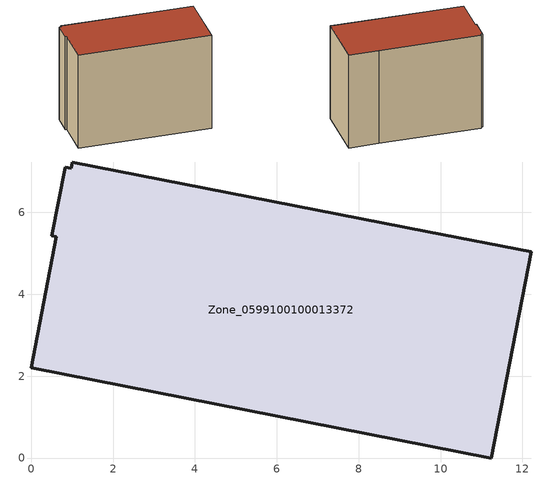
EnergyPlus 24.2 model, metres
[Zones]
Zone_0599100100013372
 floor ground (C_G): 9.69,5.52 12.22,5.04 11.24,0 0,2.21 0.62,5.4 0.51,5.42 0.83,7.1 0.98,7.08 1,7.23 z0
 wall outside (C_F): 0.83,7.1 0.51,5.42 0.62,5.4 0,2.21 11.24,0 12.22,5.04 9.69,5.52 1,7.23 0.98,7.08 0.83,7.1 z0:8.77
 roof outside (C_R): 9.69,5.52 1,7.23 0.98,7.08 0.83,7.1 0.51,5.42 0.62,5.4 0,2.21 11.24,0 12.22,5.04 z8.77
[BUILDING]
Pand.0599100100013372: North Axis=0; Terrain=City; Loads Convergence Tolerance Value=0.04; Temperature Convergence Tolerance Value=0.4; Solar Distribution=FullExterior; Maximum Number of Warmup Days=25; Minimum Number of Warmup Days=1
[Site:Location]
Rotterdam.The.Hague.AP_ZH_NLD Design_Conditions: Latitude=51.96; Longitude=4.45; Time Zone=1; Elevation=-4.5
[SITE:GROUNDTEMPERATURE:BUILDINGSURFACE]
18, 18, 18, 18, 18, 18, 18, 18, 18, 18, 18, 18
[MATERIAL] Thermal Absorptance=0.9; Solar Absorptance=0.7; Visible Absorptance=0.7
Name | Roughness | Thickness | Conductivity | Density | Specific Heat
G.TI.2015-2018 | MediumSmooth | 0.15 | 0.0428571 | 540 | 1210
F.TI.2015-2018 | Rough | 0.3 | 0.0666667 | 1920 | 840
R.TI.2015-2018 | MediumRough | 0.2 | 0.0333333 | 1500 | 1000
[CONSTRUCTION]
C_G: G.TI.2015-2018
C_F: F.TI.2015-2018
C_R: R.TI.2015-2018
[ZONE]
Zone_0599100100013372: Type=1; Multiplier=1; Ceiling Height=Autocalculate; Volume=Autocalculate; Floor Area=autocalculate; Part of Total Floor Area=Yes
[ZONEINFILTRATION:DESIGNFLOWRATE]
Infil_Zone_0599100100013372: Zone or ZoneList or Space or SpaceList=Zone_0599100100013372; Schedule=AlwaysOn; Design Flow Rate Calculation Method=Flow/Area; Flow Rate per Floor Area=0.0015; Constant Term Coefficient=1; Temperature Term Coefficient=0; Velocity Term Coefficient=0; Velocity Squared Term Coefficient=0
[HVACTEMPLATE:ZONE:IDEALLOADSAIRSYSTEM]
Zone_0599100100013372: Maximum Heating Supply Air Temperature=50; Minimum Cooling Supply Air Temperature=13; Maximum Heating Supply Air Humidity Ratio=0.0156; Minimum Cooling Supply Air Humidity Ratio=0.0077; Heating Limit=NoLimit; Cooling Limit=NoLimit; Dehumidification Control Type=ConstantSensibleHeatRatio; Cooling Sensible Heat Ratio=0.7; Dehumidification Setpoint=60; Humidification Control Type=None; Humidification Setpoint=30; Outdoor Air Method=None; Outdoor Air Flow Rate per Person=0.00944; Outdoor Air Flow Rate per Zone Floor Area=0; Outdoor Air Flow Rate per Zone=0; Demand Controlled Ventilation Type=None; Outdoor Air Economizer Type=NoEconomizer; Heat Recovery Type=None; Sensible Heat Recovery Effectiveness=0.7; Latent Heat Recovery Effectiveness=0.65
[ZONECONTROL:THERMOSTAT]
ThermostatControl_Zone_0599100100013372: Zone or ZoneList=Zone_0599100100013372; Control Type Schedule=DualSetpointControlType; Control 1=Thermostat_Zone_0599100100013372; Temperature Difference Between Cutout And Setpoint=0
[THERMOSTATSETPOINT:DUALSETPOINT]
Thermostat_Zone_0599100100013372: Heating Setpoint Temperature Schedule=HeatingSetpoint_Zone_0599100100013372; Cooling Setpoint Temperature Schedule=CoolingSetpoint_Zone_0599100100013372
[SCHEDULE:COMPACT]
HeatingSetpoint_Zone_0599100100013372: Through: 12/31, For: AllDays, Until: 24:00, 21
CoolingSetpoint_Zone_0599100100013372: Through: 12/31, For: AllDays, Until: 24:00, 24
DualSetpointControlType: Through: 12/31, For: AllDays, Until: 24:00, 4
AlwaysOn: Through: 12/31, For: AllDays, Until: 24:00, 1
